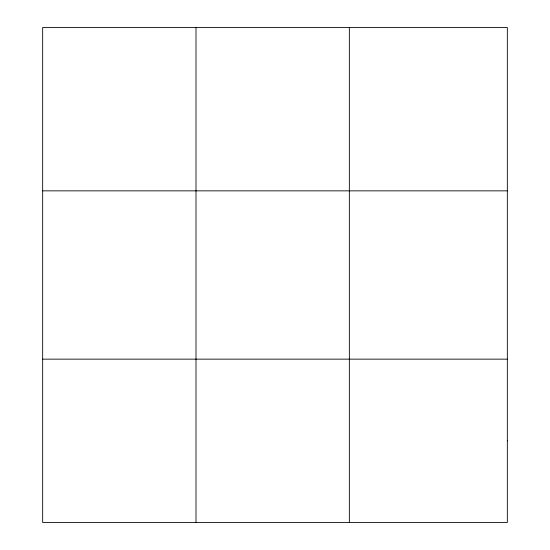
<?xml version="1.0" encoding="UTF-8"?>
<svg xmlns="http://www.w3.org/2000/svg" width="550" height="550" viewBox="0 0 550 550"><rect width="100%" height="100%" fill="white"/><g stroke="black" fill="none" stroke-linecap="round" stroke-linejoin="round"><path stroke-width="0.82" d="M196.006 522.5L196.006 27.5M349.346 522.5L349.346 27.5M42.666 190.85L507.334 190.85M42.666 359.15L507.334 359.15M507.334 440.825L507.334 522.5L42.666 522.5L42.666 27.5L507.334 27.5L507.334 440.825"/></g></svg>
